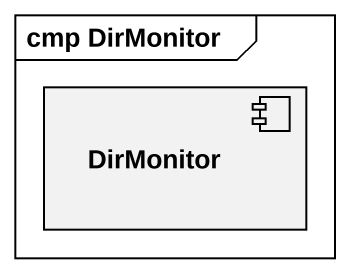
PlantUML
@startuml
mainframe cmp DirMonitor
component DirMonitor
@enduml
